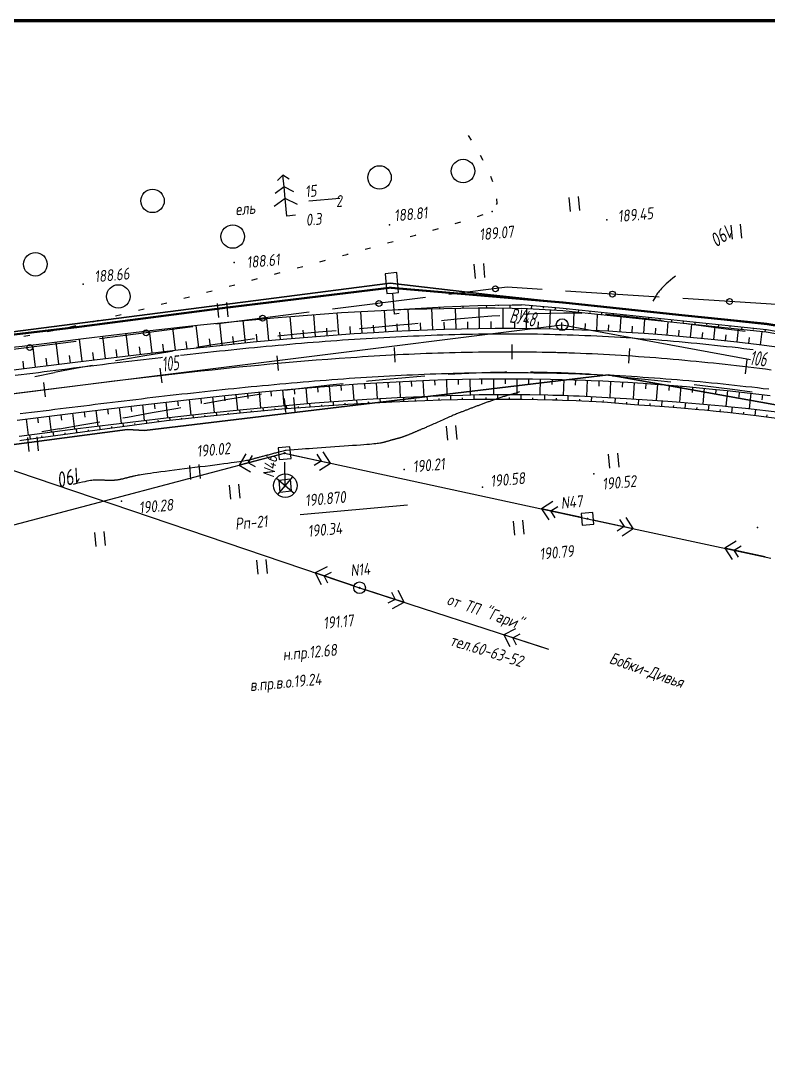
# Paper-space layout 'Лист3' of a CAD drawing. Header units: millimetres. Extents: x -693 to 409, y -3 to 286.
# Drawn here: x -301.9 to -174.5, y 109.6 to 286.4 of the extents above; entities that cross this region are included whole.
import ezdxf

# ---------------------------------------------------------------- set-up
doc = ezdxf.new("R2010")
doc.units = ezdxf.units.MM
doc.linetypes.add('CONTI', pattern=[0])
for name, color, linetype, lineweight in [('10', 1, 'Continuous', 35), ('КОПИЯ_ОСЬ_13_ОТКОСЫ', 7, 'Continuous', 30), ('КОПИЯ_ОСЬ_ГРАНИЦЫ_ПОЛОС', 7, 'Continuous', 30), ('ОСЬ_ВЕРХ_ПОКРЫТИЯ_ГРАНИЦЫ_ПОЛОС', 7, 'Continuous', 30), ('ОСЬ_ВЕРХ_ПОКРЫТИЯ_ОСЬ', 1, 'Continuous', 30)]:
    doc.layers.add(name, color=color, linetype=linetype, lineweight=lineweight)
for name, color, linetype in [('_Оформление', 7, 'Continuous'), ('_Ростелеком', 6, 'Continuous'), ('GOR_BDEFAULT', 212, 'CONTI'), ('NAD_MDEFAULT', 7, 'CONTI'), ('PI_OTDEFAULT', 172, 'CONTI'), ('PI_TTDEFAULT', 5, 'CONTI'), ('PLN_O', 7, 'CONTI'), ('SIT_LDEFAULT', 7, 'CONTI'), ('USLZNDEFAULT', 7, 'CONTI'), ('ZAPSKDEFAULT', 7, 'CONTI'), ('КОПИЯ_ОСЬ_ТАНГЕНСЫ', 1, 'Continuous'), ('ОСЬ_ВЕРХ_ПОКРЫТИЯ_ОТКОСЫ', 7, 'Continuous'), ('ОСЬ_ВЕРХ_ПОКРЫТИЯ_ПИКЕТЫ', 1, 'Continuous')]:
    doc.layers.add(name, color=color, linetype=linetype)
doc.styles.add('eskd', font='isocpeur.ttf', dxfattribs={"width": 1.2, "height": 2})
doc.styles.add('SHRFT', font='isocpeui.ttf')
doc.styles.get("Standard").update_dxf_attribs({"font": 'isocpeui.ttf'})
doc.linetypes.add('Связь', pattern='A,12.5,[130,ltypeshp.shx,S=1,R=-30,X=0,Y=0.9],1,[130,ltypeshp.shx,S=1,R=-30,X=0,Y=0.9],1,[130,ltypeshp.shx,S=1,R=-30,X=0,Y=0.9],4.5', length=19)

# ---------------------------------------------------------------- blocks, each defined once
blk = doc.blocks.new('BL_2011')
at = {"color": 0}
for p, q in [((0, 0), (0, 2.4)), ((1.6, 0), (1.6, 2.4))]:
    blk.add_line(p, q, dxfattribs=at)
blk = doc.blocks.new('BL_2004')
at = {"color": 0}
blk.add_circle((0, 0), 2, dxfattribs=at)
blk = doc.blocks.new('BL_27')
at = {"color": 0}
for p, q in [((1, 1), (-1, 1)), ((-1, 1), (-1, -1)), ((1, -1), (1, 1)), ((-1, -1), (1, -1))]:
    blk.add_line(p, q, dxfattribs=at)
blk.add_circle((0, 0), 0.1, dxfattribs=at)
blk = doc.blocks.new('BL_26')
at = {"color": 0}
for radius in [1, 0.1]:
    blk.add_circle((0, 0), radius, dxfattribs=at)
blk = doc.blocks.new('BL_12')
at = {"color": 0}
for p, q in [((1, 7), (-1, 7)), ((-1, 7), (-1, 3.6)), ((1, 3.6), (1, 7)), ((-1, 3.6), (0, 3.6)), ((0, 0), (0, 3.6)), ((0, 3.6), (1, 3.6)), ((0.8, 0), (0, 0))]:
    blk.add_line(p, q, dxfattribs=at)
blk = doc.blocks.new('BL_7')
at = {"color": 0}
for p, q in [((-1.4, 1.4), (1.4, -1.4)), ((-1.4, -1.4), (1.4, 1.4))]:
    blk.add_line(p, q, dxfattribs=at)
blk.add_circle((0, 0), 2, dxfattribs=at)
blk = doc.blocks.new('BL_105')
at = {"color": 0}
for p, q in [((0, 7), (-1, 6.2)), ((0, 5), (0, 7)), ((1, 6.2), (0, 7)), ((0, 5), (-1.6, 4)), ((0, 3), (0, 5)), ((1.6, 4), (0, 5)), ((0, 3), (-2, 1.8)), ((0, 0), (0, 3)), ((2, 1.8), (0, 3)), ((1.5, 0), (0, 0))]:
    blk.add_line(p, q, dxfattribs=at)
blk = doc.blocks.new('*U61')
at = {"layer": 'КОПИЯ_ОСЬ_13_ОТКОСЫ'}
for points in [[(0, 0), (0.08, -0.29), (0.37, -1.25), (0.67, -2.31), (1.51, -5.08), (3.73, -12.39), (5.11, -16.96), (6.21, -20.63), (7.3, -24.3)], [(0, 0), (0.09, -0.29), (0.41, -1.23), (0.71, -2.29), (1.52, -5.08), (3.74, -12.38), (5.12, -16.96), (6.21, -20.63), (7.3, -24.3)], [(1.16, -3.83), (1.13, -3.84)], [(1.73, -5.75), (1.72, -5.75)], [(2.31, -7.66), (2.29, -7.66)], [(2.89, -9.57), (2.88, -9.57)], [(3.47, -11.49), (3.46, -11.49)], [(4.05, -13.4), (4.04, -13.4)], [(4.62, -15.32), (4.62, -15.32)], [(5.2, -17.23), (5.2, -17.23)], [(5.77, -19.15), (5.77, -19.15)], [(6.34, -21.07), (6.34, -21.07)], [(6.91, -22.98), (6.91, -22.98)]]:
    blk.add_lwpolyline(points, dxfattribs=at)

psp = doc.layouts.new('Лист3')

# ---------------------------------------------------------------- linework, layer by layer
at = {"layer": '10'}
for points in [[(-160.16, 232.22), (-174.74, 234.68), (-188.87, 236.2), (-222.42, 239.78), (-238.99, 241.72), (-337.7, 228.96), (-337.7, 228.96), (-431.94, 204.04), (-430.59, 197.06), (-493.6, 179.03), (-507.74, 174.16), (-636.43, 129.9), (-647.6, 127.08)], [(149.14, 180.8), (125.99, 184.91), (69.15, 185.87), (64.3, 176.26), (18.47, 176.69), (-30.26, 184.27), (-35.74, 185.58), (-31.8, 194.53), (-58.93, 198.35), (-119.35, 211.27), (-201.84, 226.09), (-280.84, 216.56), (-283.78, 216.75), (-328.89, 210.76), (-490.21, 167.63), (-494.9, 166.01), (-633.15, 118.2), (-643.51, 112.42)], [(-643.51, 112.42), (-633.15, 118.2), (-494.9, 166.01), (-490.21, 167.63), (-328.89, 210.76), (-283.78, 216.75), (-280.84, 216.56), (-201.84, 226.09), (-119.35, 211.27)]]:
    psp.add_lwpolyline(points, dxfattribs=at)
at = {"layer": '_Оформление', "lineweight": 70, "ltscale": 200}
psp.add_lwpolyline([(409.41, 286.44), (-693.39, 286.44), (-693.39, 0.56), (409.41, 0.56)], close=True, dxfattribs=at)
at = {"layer": '_Ростелеком', "color": 5, "linetype": 'Связь', "const_width": 0.35}
psp.add_lwpolyline([(-160.16, 232.22), (-174.73, 234.76), (-188.87, 236.2), (-209.41, 238.39), (-239.01, 240.92), (-267.19, 237.49), (-292.24, 234.22), (-317.71, 231.22), (-317.71, 231.22), (-337.7, 228.96), (-378.78, 218.1), (-421.18, 204.38), (-458.09, 193.07), (-493.7, 180.87), (-542.37, 165.52), (-580.84, 152.17), (-622.46, 137.6), (-645.75, 129.83), (-648.2, 129.22)], dxfattribs=at)
at = {"layer": 'GOR_BDEFAULT', "color": 212, "elevation": 190, "flags": 128}
for points in [[(-190.36, 242.92), (-190.82, 242.56), (-191.23, 242.21), (-191.61, 241.89), (-191.93, 241.59), (-192.23, 241.31), (-192.49, 241.04), (-192.73, 240.79), (-192.93, 240.56), (-193.11, 240.35), (-193.26, 240.15), (-193.4, 239.97), (-193.52, 239.8), (-193.61, 239.66), (-193.7, 239.52), (-193.77, 239.39), (-194.21, 238.62)], [(-216.92, 223.15), (-217.68, 222.9), (-217.78, 222.88), (-217.9, 222.85), (-218.02, 222.81), (-218.15, 222.78), (-218.28, 222.74), (-218.42, 222.71), (-218.56, 222.67), (-218.71, 222.62), (-218.86, 222.58), (-219.02, 222.53), (-219.18, 222.49), (-219.34, 222.45), (-219.5, 222.4), (-219.66, 222.35), (-219.82, 222.31), (-219.98, 222.25), (-220.14, 222.2), (-220.31, 222.15), (-220.47, 222.1), (-220.63, 222.05), (-220.78, 221.99), (-220.94, 221.94), (-221.09, 221.89), (-221.25, 221.83), (-221.41, 221.77), (-221.56, 221.71), (-221.71, 221.66), (-221.86, 221.6), (-222.01, 221.55), (-222.16, 221.49), (-222.3, 221.44), (-222.45, 221.39), (-222.6, 221.33), (-222.75, 221.28), (-222.89, 221.23), (-223.03, 221.17), (-223.17, 221.12), (-223.32, 221.07), (-223.46, 221.02), (-223.59, 220.97), (-223.73, 220.91), (-223.87, 220.86), (-224, 220.81), (-224.15, 220.76), (-224.28, 220.71), (-224.42, 220.66), (-224.55, 220.61), (-224.68, 220.56), (-224.81, 220.52), (-224.94, 220.47), (-225.07, 220.41), (-225.2, 220.36), (-225.33, 220.32), (-225.46, 220.27), (-225.58, 220.22), (-225.71, 220.17), (-225.83, 220.12), (-225.96, 220.07), (-226.08, 220.03), (-226.2, 219.98), (-226.32, 219.93), (-226.45, 219.89), (-226.57, 219.84), (-226.69, 219.79), (-226.82, 219.75), (-226.95, 219.7), (-227.08, 219.64), (-227.22, 219.59), (-227.37, 219.53), (-227.53, 219.46), (-227.69, 219.4), (-227.85, 219.32), (-228.04, 219.25), (-228.23, 219.17), (-228.43, 219.08), (-228.64, 218.98), (-228.87, 218.89), (-229.1, 218.79), (-229.34, 218.68), (-229.59, 218.57), (-229.84, 218.46), (-230.09, 218.34), (-230.34, 218.23), (-230.6, 218.12), (-230.85, 218), (-231.09, 217.89), (-231.32, 217.79), (-231.55, 217.69), (-231.77, 217.58), (-231.99, 217.49), (-232.19, 217.41), (-232.37, 217.32), (-232.54, 217.25), (-232.71, 217.18), (-232.86, 217.11), (-233, 217.04), (-233.15, 216.99), (-233.27, 216.94), (-233.4, 216.89), (-233.51, 216.84), (-233.62, 216.78), (-233.73, 216.74), (-233.83, 216.7), (-233.93, 216.66), (-234.03, 216.62), (-234.13, 216.58), (-234.23, 216.53), (-234.33, 216.5), (-234.41, 216.45), (-234.51, 216.42), (-234.6, 216.38), (-234.7, 216.34), (-234.79, 216.3), (-234.87, 216.26), (-234.96, 216.22), (-235.05, 216.19), (-235.14, 216.15), (-235.22, 216.12), (-235.31, 216.08), (-235.39, 216.04), (-235.48, 216.01), (-235.56, 215.97), (-235.64, 215.94), (-235.72, 215.9), (-235.8, 215.87), (-235.88, 215.83), (-235.96, 215.8), (-236.03, 215.77), (-236.12, 215.73), (-236.2, 215.71), (-236.27, 215.68), (-236.35, 215.65), (-236.42, 215.62), (-236.5, 215.6), (-236.58, 215.57), (-236.65, 215.54), (-236.73, 215.51), (-236.8, 215.49), (-236.88, 215.47), (-236.95, 215.44), (-237.03, 215.41), (-237.1, 215.4), (-237.18, 215.37), (-237.25, 215.35), (-237.33, 215.33), (-237.4, 215.3), (-237.49, 215.29), (-237.56, 215.27), (-237.64, 215.24), (-237.71, 215.23), (-237.79, 215.2), (-237.86, 215.18), (-237.93, 215.16), (-238.02, 215.14), (-238.09, 215.12), (-238.17, 215.09), (-238.24, 215.07), (-238.32, 215.06), (-238.4, 215.03), (-238.48, 215.01), (-238.55, 214.98), (-238.63, 214.97), (-238.71, 214.94), (-238.79, 214.92), (-238.86, 214.91), (-238.94, 214.88), (-239.01, 214.86), (-239.1, 214.83), (-239.17, 214.82), (-239.25, 214.79), (-239.32, 214.77), (-239.4, 214.74), (-239.47, 214.73), (-239.55, 214.71), (-239.63, 214.68), (-239.7, 214.67), (-239.78, 214.64), (-239.85, 214.62), (-239.93, 214.6), (-240, 214.57), (-240.08, 214.56), (-240.15, 214.53), (-240.25, 214.52), (-240.34, 214.49), (-240.46, 214.47), (-240.6, 214.44), (-240.76, 214.42), (-240.96, 214.39), (-241.19, 214.36), (-241.45, 214.33), (-241.76, 214.3), (-242.11, 214.27), (-242.51, 214.22), (-242.97, 214.18), (-243.49, 214.14), (-244.06, 214.1), (-244.7, 214.04), (-245.38, 214), (-246.1, 213.95), (-246.85, 213.89), (-247.61, 213.83), (-248.39, 213.78), (-249.17, 213.73), (-249.94, 213.68), (-250.7, 213.62), (-251.44, 213.58), (-252.14, 213.53), (-252.8, 213.48), (-253.41, 213.44), (-253.96, 213.4), (-256.71, 213.19), (-256.9, 213.15), (-257.07, 213.1), (-257.23, 213.06), (-257.94, 212.88), (-258.07, 212.85), (-258.21, 212.81), (-258.35, 212.77), (-258.51, 212.73), (-258.68, 212.69), (-258.85, 212.64), (-259.03, 212.6), (-259.21, 212.55), (-259.41, 212.5), (-259.6, 212.45), (-259.78, 212.4), (-259.97, 212.36), (-260.15, 212.31), (-260.33, 212.27), (-260.5, 212.21), (-260.66, 212.17), (-260.82, 212.13), (-260.97, 212.09), (-261.12, 212.06), (-261.25, 212.02), (-261.38, 211.98), (-261.51, 211.94), (-261.64, 211.91), (-261.77, 211.87), (-261.88, 211.84), (-262, 211.81), (-262.11, 211.78), (-262.22, 211.75), (-262.33, 211.72), (-262.44, 211.68), (-262.55, 211.66), (-262.67, 211.63), (-262.79, 211.59), (-262.93, 211.57), (-263.08, 211.52), (-263.26, 211.49), (-263.47, 211.45), (-263.71, 211.41), (-264, 211.35), (-264.31, 211.31), (-264.67, 211.25), (-265.09, 211.19), (-265.56, 211.12), (-266.09, 211.04), (-266.68, 210.96), (-267.35, 210.87), (-268.07, 210.78), (-268.84, 210.67), (-269.66, 210.57), (-270.5, 210.46), (-271.37, 210.36), (-272.26, 210.25), (-273.14, 210.14), (-274.04, 210.03), (-274.9, 209.91), (-275.75, 209.8), (-276.57, 209.7), (-277.34, 209.6), (-278.06, 209.51), (-278.73, 209.42), (-279.32, 209.34), (-279.85, 209.27), (-280.32, 209.2), (-280.73, 209.14), (-281.1, 209.09), (-281.41, 209.03), (-281.69, 208.99), (-281.92, 208.95), (-282.13, 208.91), (-282.31, 208.87), (-282.46, 208.85), (-282.6, 208.81), (-282.72, 208.79), (-282.83, 208.76), (-282.93, 208.73), (-283.04, 208.7), (-283.15, 208.68), (-283.24, 208.66), (-283.35, 208.62), (-283.44, 208.6), (-283.55, 208.58), (-283.65, 208.55), (-283.75, 208.53), (-283.85, 208.51), (-283.94, 208.47), (-284.05, 208.45), (-284.14, 208.44), (-284.24, 208.41), (-284.33, 208.39), (-284.42, 208.36), (-284.51, 208.34), (-284.61, 208.31), (-284.7, 208.3), (-284.79, 208.27), (-284.88, 208.26), (-284.97, 208.23), (-285.06, 208.22), (-285.16, 208.19), (-285.24, 208.18), (-285.34, 208.16), (-285.42, 208.15), (-285.51, 208.13), (-285.6, 208.12), (-285.69, 208.11), (-285.77, 208.1), (-285.87, 208.09), (-285.96, 208.09), (-286.05, 208.08), (-286.13, 208.08), (-286.22, 208.07), (-286.32, 208.07), (-286.41, 208.06), (-286.51, 208.06), (-286.6, 208.07), (-286.69, 208.06), (-286.78, 208.07), (-286.88, 208.06), (-286.98, 208.07), (-287.08, 208.07), (-287.18, 208.07), (-287.27, 208.07), (-287.37, 208.08), (-287.47, 208.07), (-287.57, 208.08), (-287.67, 208.09), (-287.77, 208.09), (-287.88, 208.09), (-287.99, 208.09), (-288.1, 208.1), (-288.2, 208.1), (-288.31, 208.11), (-288.42, 208.11), (-288.52, 208.11), (-288.63, 208.11), (-288.75, 208.11), (-288.86, 208.12), (-288.99, 208.12), (-289.11, 208.12), (-289.25, 208.12), (-289.41, 208.1), (-289.6, 208.1), (-289.82, 208.06), (-290.06, 208.03), (-290.34, 207.99), (-290.66, 207.92), (-291.03, 207.85), (-291.44, 207.76), (-291.92, 207.66), (-292.44, 207.54), (-293.04, 207.4)]]:
    psp.add_lwpolyline(points, dxfattribs=at)
at = {"layer": 'NAD_MDEFAULT', "color": 0}
for p, q in [((-252.82, 255.75), (-247.59, 256.21)), ((-254.32, 202.25), (-236.02, 203.93))]:
    psp.add_line(p, q, dxfattribs=at)
at = {"layer": 'PI_TTDEFAULT', "color": 5}
for p in [(-221.61, 253.94, 189.08), (-239.12, 251.67, 188.81), (-202.06, 252.5, 189.45), (-265.58, 245.24, 188.61), (-291.32, 241.53, 188.66), (-256.97, 212.71, 190.02), (-236.58, 209.91, 190.21), (-204.29, 209.21, 190.52), (-223.22, 206.9, 190.58), (-284.77, 204.56, 190.28), (-205.36, 201.54, 190.79), (-176.36, 200.07, 191.2), (-244.2, 189.77, 191.17)]:
    psp.add_point(p, dxfattribs=at)
at = {"layer": 'PLN_O'}
for p, q in [((-219.07, 240.99), (-228.99, 239.74)), ((-213.08, 240.61), (-219.07, 240.99)), ((-232.95, 239.24), (-248.83, 237.24)), ((-193.12, 239.33), (-209.09, 240.35)), ((-173.16, 238.05), (-189.13, 239.07)), ((-252.79, 236.73), (-268.67, 234.73)), ((-272.64, 234.23), (-288.52, 232.23)), ((-292.49, 231.73), (-306.89, 229.91))]:
    psp.add_line(p, q, dxfattribs=at)
for centre in [(-221.05, 240.74), (-201.1, 239.84), (-181.14, 238.56), (-240.89, 238.24), (-260.73, 235.73), (-280.58, 233.23), (-300.42, 230.73)]:
    psp.add_circle(centre, 0.5, dxfattribs=at)
at = {"layer": 'SIT_LDEFAULT', "color": 7}
for p, q in [((-225.63, 266.85), (-225.66, 266.9)), ((-225.13, 266.05), (-225.63, 266.85)), ((-223.18, 262.74), (-223.6, 263.47)), ((-223.11, 262.61), (-223.18, 262.74)), ((-221.48, 258.95), (-221.81, 259.89)), ((-220.84, 255.09), (-220.73, 255.26)), ((-220.73, 255.26), (-220.81, 256.06)), ((-224.08, 253.09), (-223.13, 253.42)), ((-227.9, 251.88), (-226.94, 252.16)), ((-235.57, 249.63), (-234.69, 249.88)), ((-234.69, 249.89), (-234.61, 249.91)), ((-231.73, 250.76), (-230.77, 251.04)), ((-243.27, 247.47), (-242.31, 247.74)), ((-239.42, 248.56), (-238.46, 248.83)), ((-247.12, 246.4), (-246.37, 246.61)), ((-246.37, 246.62), (-246.16, 246.67)), ((-254.84, 244.3), (-253.87, 244.56)), ((-250.99, 245.35), (-250.02, 245.61)), ((-262.57, 242.22), (-261.6, 242.48)), ((-258.71, 243.25), (-257.74, 243.51)), ((-266.43, 241.18), (-265.46, 241.44)), ((-274.16, 239.12), (-273.19, 239.37)), ((-270.3, 240.14), (-269.33, 240.4)), ((-387.95, 238.38), (-244.2, 189.77)), ((-281.89, 237.1), (-280.93, 237.35)), ((-278.03, 238.11), (-277.06, 238.36)), ((-289.65, 235.13), (-288.68, 235.37)), ((-285.78, 236.11), (-284.81, 236.35)), ((-229.76, 235.31), (-230.26, 235.25)), ((-227.01, 235.59), (-229.76, 235.31)), ((-224.3, 235.83), (-227.01, 235.59)), ((-221.68, 236.05), (-224.3, 235.83)), ((-220.3, 236.14), (-221.68, 236.05)), ((-214.27, 236.46), (-216.3, 236.36)), ((-211.82, 236.54), (-214.27, 236.45)), ((-209.37, 236.58), (-211.82, 236.54)), ((-206.92, 236.58), (-209.37, 236.58)), ((-206.3, 236.55), (-206.92, 236.57)), ((-202.03, 236.36), (-202.3, 236.37)), ((-198.66, 236.01), (-202.03, 236.36)), ((-193.82, 235.43), (-198.66, 236.01)), ((-192.37, 235.24), (-193.82, 235.43)), ((-297.47, 233.43), (-296.48, 233.61)), ((-293.56, 234.25), (-292.58, 234.46)), ((-248.18, 233.6), (-251.21, 233.33)), ((-244.14, 233.93), (-244.2, 233.92)), ((-240.92, 234.21), (-244.14, 233.94)), ((-238.03, 234.47), (-240.92, 234.21)), ((-235.31, 234.73), (-238.03, 234.47)), ((-234.24, 234.83), (-235.31, 234.72)), ((-188.11, 234.7), (-188.41, 234.74)), ((-182.17, 233.91), (-188.11, 234.7)), ((-178.5, 233.43), (-182.17, 233.91)), ((-301.4, 232.67), (-300.41, 232.85)), ((-265.52, 231.72), (-269.2, 231.17)), ((-262.11, 232.18), (-265.52, 231.72)), ((-254.88, 233), (-258.13, 232.66)), ((-251.21, 233.33), (-254.88, 232.99)), ((-276.9, 229.95), (-280.82, 229.29)), ((-275.95, 230.11), (-276.9, 229.96)), ((-269.2, 231.17), (-272.01, 230.73)), ((-284.72, 228.63), (-285.81, 228.43)), ((-280.82, 229.29), (-284.72, 228.62)), ((-296.19, 226.44), (-299.55, 225.75)), ((-292.35, 227.22), (-296.18, 226.45)), ((-289.74, 227.69), (-292.35, 227.2)), ((-226.85, 226.29), (-224.34, 226.42)), ((-224.34, 226.42), (-221.86, 226.51)), ((-221.86, 226.51), (-219.43, 226.56)), ((-219.43, 226.56), (-219.09, 226.56)), ((-215.08, 226.57), (-214.63, 226.57)), ((-214.63, 226.58), (-212.22, 226.54)), ((-212.22, 226.54), (-209.82, 226.47)), ((-209.82, 226.47), (-207.42, 226.36)), ((-243.03, 225.01), (-242.65, 225.04)), ((-242.65, 225.04), (-239.65, 225.33)), ((-239.65, 225.33), (-236.97, 225.57)), ((-236.97, 225.57), (-234.46, 225.78)), ((-234.46, 225.78), (-233.07, 225.88)), ((-229.08, 226.17), (-226.85, 226.29)), ((-207.42, 226.36), (-205.09, 226.23)), ((-201.11, 225.9), (-199.6, 225.76)), ((-199.61, 225.75), (-195.56, 225.35)), ((-195.56, 225.34), (-191.16, 224.86)), ((-256.94, 223.43), (-256.04, 223.55)), ((-256.04, 223.55), (-252.65, 223.97)), ((-252.65, 223.97), (-249.24, 224.36)), ((-249.24, 224.36), (-247.01, 224.61)), ((-187.19, 224.41), (-185.73, 224.24)), ((-185.73, 224.24), (-180.65, 223.62)), ((-180.65, 223.62), (-177.27, 223.18)), ((-270.77, 221.19), (-266.64, 221.92)), ((-266.64, 221.92), (-262.76, 222.57)), ((-262.76, 222.57), (-260.9, 222.86)), ((-283.78, 218.87), (-279.55, 219.63)), ((-279.55, 219.63), (-275.19, 220.41)), ((-275.19, 220.41), (-274.69, 220.5)), ((-291.53, 217.54), (-288.48, 218.06)), ((-284.53, 218.74), (-283.78, 218.87)), ((-298.35, 216.4), (-295.37, 216.9)), ((-295.37, 216.89), (-291.53, 217.54)), ((-312.07, 198.15), (-256.97, 212.71)), ((-263.58, 212.62), (-264.71, 210.67)), ((-257.94, 212.45), (-264.71, 210.67)), ((-263.16, 211.08), (-262.45, 212.3)), ((-256.97, 212.71), (-205.36, 201.54)), ((-256, 212.5), (-249.16, 211.02)), ((-251.48, 212.55), (-250.72, 211.35)), ((-249.16, 211.02), (-250.38, 212.92)), ((-264.71, 210.67), (-262.76, 209.53)), ((-261.94, 210.37), (-263.16, 211.08)), ((-256.89, 207.18), (-256.95, 211.18)), ((-250.72, 211.35), (-251.91, 210.59)), ((-251.05, 209.8), (-249.16, 211.02)), ((-211.28, 204.45), (-213.18, 203.23)), ((-211.61, 202.89), (-210.43, 203.65)), ((-206.34, 201.75), (-213.18, 203.23)), ((-213.18, 203.23), (-211.95, 201.33)), ((-210.85, 201.7), (-211.61, 202.89)), ((-197.54, 199.86), (-198.77, 201.76)), ((-205.36, 201.54), (-174.12, 194.83)), ((-204.38, 201.33), (-197.54, 199.86)), ((-199.11, 200.2), (-200.3, 199.43)), ((-199.87, 201.38), (-199.11, 200.2)), ((-199.44, 198.63), (-197.54, 199.86)), ((-180.04, 197.74), (-181.93, 196.51)), ((-175.09, 195.04), (-181.93, 196.51)), ((-181.93, 196.51), (-180.71, 194.61)), ((-180.37, 196.17), (-179.18, 196.94)), ((-179.61, 194.99), (-180.37, 196.17)), ((-249.74, 193.33), (-251.77, 192.33)), ((-245.15, 190.09), (-251.77, 192.33)), ((-251.77, 192.33), (-250.77, 190.3)), ((-250.26, 191.81), (-248.99, 192.45)), ((-249.63, 190.55), (-250.26, 191.81)), ((-244.2, 189.77), (-212.02, 179.28)), ((-243.25, 189.46), (-236.59, 187.29)), ((-236.59, 187.29), (-237.62, 189.31)), ((-238.12, 187.79), (-239.37, 187.14)), ((-238.75, 189.04), (-238.12, 187.79)), ((-238.61, 186.26), (-236.59, 187.29)), ((-217.61, 182.79), (-219.63, 181.76)), ((-212.97, 179.59), (-219.63, 181.76)), ((-219.63, 181.76), (-218.6, 179.74)), ((-218.1, 181.26), (-216.84, 181.91)), ((-217.47, 180.01), (-218.1, 181.26))]:
    psp.add_line(p, q, dxfattribs=at)
at = {"layer": 'КОПИЯ_ОСЬ_13_ОТКОСЫ'}
for p, q in [((-214.88, 237.86), (-214.93, 237.3)), ((-212.89, 237.69), (-212.91, 237.44)), ((-210.89, 237.52), (-210.93, 237.08)), ((-208.9, 237.33), (-208.92, 237.13)), ((-206.91, 237.12), (-206.96, 236.72)), ((-204.93, 236.91), (-204.95, 236.71)), ((-202.94, 236.7), (-202.98, 236.3)), ((-200.95, 236.48), (-200.97, 236.28)), ((-198.96, 236.27), (-199, 235.87)), ((-196.97, 236.06), (-196.99, 235.86)), ((-194.98, 235.85), (-195.03, 235.45)), ((-192.99, 235.63), (-193.02, 235.43)), ((-191.01, 235.42), (-191.05, 235.02)), ((-189.02, 235.21), (-189.04, 235.01)), ((-187.03, 235), (-187.07, 234.61)), ((-185.04, 234.8), (-185.06, 234.6)), ((-183.05, 234.6), (-183.09, 234.2)), ((-181.06, 234.4), (-181.08, 234.2)), ((-179.07, 234.2), (-179.11, 233.8)), ((-177.08, 233.99), (-177.1, 233.8)), ((-175.09, 233.79), (-175.13, 233.39))]:
    psp.add_line(p, q, dxfattribs=at)
for points in [[(-302.82, 230.82), (-301.72, 230.94), (-298.84, 231.29), (-291.27, 232.25), (-286.52, 232.83), (-278.92, 233.74), (-271.29, 234.59), (-265.55, 235.18), (-258.83, 235.81), (-253.06, 236.27), (-247.28, 236.67), (-243.9, 236.87), (-240.51, 237.05), (-239.54, 237.1), (-238.58, 237.14), (-235.67, 237.25), (-232.76, 237.34), (-229.84, 237.4), (-226.93, 237.45), (-224.01, 237.47), (-221.09, 237.47), (-218.17, 237.44), (-216.58, 237.4)], [(-239.73, 233.42), (-239.94, 237.08)], [(-238.58, 237.14), (-235.67, 237.33), (-232.76, 237.5), (-229.85, 237.65), (-226.94, 237.78), (-224.02, 237.89), (-221.1, 237.97), (-218.17, 238.03), (-216.6, 238)], [(-238.58, 237.14), (-235.67, 237.25), (-232.76, 237.34), (-229.84, 237.4), (-226.93, 237.45), (-224.01, 237.47), (-221.09, 237.47), (-218.17, 237.44), (-216.58, 237.4)], [(-235.74, 233.62), (-235.9, 237.24)], [(-234.58, 237.4), (-234.58, 237.28)], [(-232.59, 237.51), (-232.59, 237.48)], [(-231.74, 233.78), (-231.87, 237.36)], [(-230.59, 237.62), (-230.58, 237.39)], [(-228.59, 237.71), (-228.59, 237.64)], [(-227.74, 233.9), (-227.83, 237.44)], [(-226.59, 237.8), (-226.58, 237.45)], [(-224.6, 237.87), (-224.59, 237.75)], [(-223.75, 233.98), (-223.79, 237.47)], [(-222.6, 237.93), (-222.58, 237.47)], [(-220.6, 237.98), (-220.59, 237.83)], [(-219.75, 234.01), (-219.75, 237.45)], [(-218.6, 238.02), (-218.59, 237.44)], [(-52.86, 212.95), (-57.15, 213.57), (-71.86, 216.21), (-101.23, 221.21), (-130.6, 226.2), (-160.33, 231.23), (-174.87, 233.77), (-188.98, 235.2), (-209.51, 237.4), (-216.58, 238)], [(-52.98, 212.17), (-52.98, 212.17), (-71.93, 215.82), (-101.29, 220.81), (-130.67, 225.8), (-160.4, 230.84), (-174.92, 233.37), (-189.02, 234.81), (-209.55, 237), (-216.58, 237.4)], [(-215.75, 234), (-215.71, 237.38)], [(-211.75, 233.93), (-211.67, 237.12)], [(-263.66, 231.54), (-264.04, 235.32)], [(-259.68, 231.92), (-260.03, 235.7)], [(-255.69, 232.28), (-256, 236.04)], [(-251.71, 232.61), (-252.02, 236.34)], [(-247.72, 232.91), (-247.99, 236.62)], [(-243.73, 233.18), (-243.96, 236.87)], [(-207.75, 233.82), (-207.64, 236.8)], [(-203.75, 233.65), (-203.62, 236.37)], [(-199.76, 233.43), (-199.6, 235.94)], [(-195.77, 233.17), (-195.6, 235.51)], [(-303.63, 226.86), (-292.69, 228.23), (-287.96, 228.81), (-284.17, 229.27), (-274.68, 230.37), (-268.02, 231.1), (-262.31, 231.67), (-256.58, 232.2), (-250.85, 232.68), (-245.1, 233.09), (-241.74, 233.31), (-238.39, 233.49), (-235.51, 233.63), (-232.62, 233.75), (-229.74, 233.85), (-226.85, 233.93), (-223.96, 233.98), (-221.07, 234.01), (-217.83, 234.01), (-214.59, 233.99), (-211.22, 233.92), (-207.85, 233.82), (-204.81, 233.7), (-201.78, 233.55), (-198.75, 233.37), (-195.72, 233.16), (-192.7, 232.93), (-189.67, 232.67), (-186.66, 232.39), (-183.64, 232.09), (-179.88, 231.68), (-176.12, 231.23), (-169.62, 230.4)], [(-279.56, 229.81), (-280.01, 233.61)], [(-275.59, 230.27), (-276.03, 234.06)], [(-271.62, 230.71), (-272.03, 234.5)], [(-267.64, 231.14), (-268.02, 234.92)], [(-253.7, 232.44), (-253.8, 233.7)], [(-249.71, 232.76), (-249.8, 234.01)], [(-245.72, 233.05), (-245.81, 234.29)], [(-241.73, 233.31), (-241.8, 234.53)], [(-237.74, 233.52), (-237.8, 234.74)], [(-233.74, 233.71), (-233.79, 234.91)], [(-229.74, 233.85), (-229.78, 235.04)], [(-225.75, 233.95), (-225.77, 235.13)], [(-221.75, 234), (-221.76, 235.17)], [(-217.75, 234.01), (-217.74, 235.16)], [(-213.75, 233.97), (-213.73, 235.1)], [(-209.75, 233.88), (-209.71, 234.98)], [(-205.75, 233.74), (-205.7, 234.82)], [(-201.75, 233.55), (-201.7, 234.61)], [(-197.76, 233.3), (-197.69, 234.34)], [(-193.77, 233.01), (-193.69, 234.04)], [(-191.78, 232.85), (-191.59, 235.08)], [(-189.79, 232.68), (-189.7, 233.69)], [(-187.79, 232.5), (-187.59, 234.66)], [(-183.81, 232.1), (-183.59, 234.25)], [(-179.84, 231.67), (-179.59, 233.85)], [(-291.48, 228.38), (-291.95, 232.16)], [(-287.51, 228.87), (-287.97, 232.65)], [(-283.54, 229.34), (-283.98, 233.14)], [(-273.6, 230.49), (-273.74, 231.76)], [(-269.63, 230.92), (-269.76, 232.19)], [(-265.65, 231.34), (-265.78, 232.6)], [(-261.67, 231.73), (-261.78, 232.99)], [(-257.69, 232.1), (-257.8, 233.36)], [(-185.8, 232.31), (-185.7, 233.3)], [(-181.82, 231.89), (-181.72, 232.87)], [(-177.85, 231.44), (-177.74, 232.41)], [(-175.86, 231.2), (-175.58, 233.44)], [(-299.42, 227.39), (-299.89, 231.16)], [(-295.45, 227.88), (-295.92, 231.66)], [(-285.52, 229.11), (-285.68, 230.37)], [(-281.55, 229.57), (-281.7, 230.84)], [(-277.58, 230.04), (-277.73, 231.31)], [(-301.4, 227.14), (-301.56, 228.41)], [(-297.43, 227.63), (-297.59, 228.89)], [(-293.46, 228.13), (-293.62, 229.39)], [(-289.49, 228.62), (-289.65, 229.88)], [(-302.56, 218.33), (-291.63, 219.69), (-286.92, 220.27), (-283.14, 220.73), (-273.72, 221.83), (-267.13, 222.54), (-261.48, 223.11), (-255.83, 223.64), (-250.18, 224.11), (-244.53, 224.51), (-241.24, 224.72), (-237.94, 224.9), (-232.3, 225.16), (-229.48, 225.25), (-226.66, 225.33), (-223.84, 225.38), (-221.02, 225.41), (-217.86, 225.41), (-214.7, 225.39), (-211.67, 225.33), (-207.66, 225.22), (-205.69, 225.15), (-204.71, 225.11), (-202.74, 225.03), (-201.75, 224.98), (-199.78, 224.88), (-198.5, 224.8), (-196.83, 224.7), (-195.85, 224.64), (-193.88, 224.5), (-192.89, 224.42), (-188.46, 224.06), (-184.03, 223.65), (-181.57, 223.4), (-180.09, 223.24), (-174.19, 222.56)], [(-241.38, 224.71), (-241.22, 222)], [(-239.39, 224.83), (-239.34, 223.92)], [(-237.39, 224.93), (-237.27, 222.21)], [(-235.39, 225.02), (-235.35, 224.11)], [(-233.39, 225.11), (-233.27, 222.4)], [(-231.4, 225.19), (-231.36, 224.29)], [(-229.4, 225.25), (-229.32, 222.55)], [(-227.4, 225.31), (-227.38, 224.41)], [(-225.4, 225.35), (-225.35, 222.66)], [(-223.4, 225.39), (-223.39, 224.49)], [(-221.4, 225.41), (-221.38, 222.72)], [(-219.4, 225.42), (-219.4, 224.52)], [(-217.4, 225.41), (-217.41, 222.73)], [(-215.4, 225.4), (-215.41, 224.5)], [(-213.4, 225.37), (-213.45, 222.68)], [(-211.4, 225.32), (-211.42, 224.43)], [(-209.4, 225.27), (-209.48, 222.57)], [(-207.4, 225.21), (-207.43, 224.31)], [(-205.4, 225.14), (-205.51, 222.41)], [(-203.4, 225.06), (-203.44, 224.15)], [(-201.41, 224.96), (-201.55, 222.21)], [(-199.41, 224.86), (-199.46, 223.94)], [(-197.41, 224.74), (-197.58, 221.97)], [(-263.31, 222.93), (-263.22, 222.04)], [(-261.32, 223.13), (-261.07, 220.46)], [(-259.33, 223.31), (-259.25, 222.42)], [(-257.34, 223.5), (-257.09, 220.83)], [(-255.35, 223.68), (-255.27, 222.79)], [(-253.35, 223.84), (-253.13, 221.16)], [(-251.36, 224.01), (-251.29, 223.12)], [(-249.37, 224.16), (-249.17, 221.47)], [(-247.37, 224.31), (-247.31, 223.41)], [(-245.38, 224.45), (-245.18, 221.76)], [(-243.38, 224.59), (-243.32, 223.69)], [(-195.42, 224.61), (-195.48, 223.68)], [(-193.42, 224.46), (-193.62, 221.72)], [(-191.43, 224.31), (-191.5, 223.39)], [(-189.43, 224.14), (-189.67, 221.43)], [(-187.44, 223.97), (-187.52, 223.07)], [(-185.45, 223.79), (-185.71, 221.1)], [(-183.46, 223.59), (-183.55, 222.69)], [(-181.47, 223.39), (-181.76, 220.72)], [(-179.48, 223.17), (-179.58, 222.28)], [(-177.5, 222.94), (-177.8, 220.3)], [(-302.22, 215.62), (-292.24, 216.9), (-286.59, 217.61), (-277.18, 218.76), (-269.67, 219.59), (-264.03, 220.17), (-257.47, 220.8), (-251.84, 221.27), (-246.22, 221.69), (-242.95, 221.9), (-239.67, 222.09), (-238.74, 222.14), (-237.8, 222.19), (-232.2, 222.45), (-229.4, 222.55), (-226.6, 222.63), (-223.8, 222.69), (-221, 222.73), (-218.21, 222.74), (-215.17, 222.71), (-212.14, 222.65), (-211.27, 222.63), (-210.43, 222.6), (-209.58, 222.58), (-207.76, 222.51), (-206.79, 222.47), (-204.84, 222.38), (-202.89, 222.29), (-201.91, 222.23), (-198.69, 222.03), (-197.03, 221.94), (-196.05, 221.88), (-191.65, 221.59), (-190.18, 221.48), (-186.27, 221.15), (-182.35, 220.78), (-180.89, 220.63), (-178.44, 220.37), (-176.97, 220.21), (-175.01, 219.99), (-172.57, 219.69)], [(-302.22, 215.62), (-292.24, 216.9), (-286.59, 217.61), (-277.18, 218.76), (-269.67, 219.59), (-264.03, 220.17), (-257.47, 220.8), (-251.84, 221.27), (-246.22, 221.69), (-242.95, 221.9), (-239.67, 222.09), (-238.74, 222.14), (-237.8, 222.19), (-232.2, 222.45), (-229.4, 222.55), (-226.6, 222.63), (-223.8, 222.69), (-221, 222.73), (-218.21, 222.74), (-215.17, 222.71), (-212.14, 222.65), (-211.27, 222.63), (-210.43, 222.6), (-209.58, 222.58), (-207.76, 222.51), (-206.79, 222.47), (-204.84, 222.38), (-202.89, 222.29), (-201.91, 222.23), (-198.69, 222.03), (-197.03, 221.94), (-196.05, 221.88), (-191.65, 221.59), (-190.18, 221.48), (-186.27, 221.15), (-182.35, 220.78), (-180.89, 220.63), (-178.44, 220.37), (-176.97, 220.21), (-175.01, 219.99), (-172.57, 219.69)], [(-302.12, 214.86), (-301.82, 214.91), (-299.75, 215.21), (-296.88, 215.63), (-289.34, 216.66), (-284.64, 217.29), (-277.13, 218.27), (-269.61, 219.08), (-263.98, 219.65), (-257.42, 220.26), (-251.8, 220.69), (-246.18, 221.07), (-242.91, 221.26), (-239.64, 221.43), (-238.7, 221.47), (-235.9, 221.6), (-233.1, 221.71), (-230.31, 221.8), (-227.51, 221.87), (-224.72, 221.92), (-220.6, 221.94), (-216.48, 221.92), (-213.89, 221.89), (-211.29, 221.83), (-210.45, 221.8), (-209.61, 221.77), (-207.31, 221.67), (-206.33, 221.63), (-203.9, 221.51), (-202.93, 221.46), (-201.96, 221.39), (-198.75, 221.11), (-196.61, 220.98), (-195.63, 220.92), (-194.66, 220.85), (-192.22, 220.67), (-190.76, 220.56), (-188.81, 220.39), (-186.37, 220.17), (-185.39, 220.08), (-183.44, 219.89), (-181.49, 219.68), (-179.54, 219.46), (-178.56, 219.35), (-176.61, 219.12), (-172.7, 218.63)], [(-279.22, 221.19), (-279.11, 220.3)], [(-277.23, 221.42), (-276.92, 218.79)], [(-275.24, 221.65), (-275.14, 220.77)], [(-273.26, 221.88), (-272.97, 219.22)], [(-271.27, 222.09), (-271.17, 221.21)], [(-269.28, 222.31), (-268.99, 219.66)], [(-267.29, 222.53), (-267.19, 221.64)], [(-265.3, 222.73), (-265.03, 220.07)], [(-252.61, 220.63), (-252.66, 221.2)], [(-248.62, 220.91), (-248.66, 221.51)], [(-246.63, 221.04), (-246.64, 221.24)], [(-244.63, 221.16), (-244.67, 221.79)], [(-242.63, 221.28), (-242.65, 221.49)], [(-240.64, 221.38), (-240.67, 222.03)], [(-238.64, 221.48), (-238.65, 221.69)], [(-236.64, 221.57), (-236.67, 222.24)], [(-234.64, 221.65), (-234.65, 221.88)], [(-232.64, 221.73), (-232.67, 222.43)], [(-230.65, 221.79), (-230.65, 222.02)], [(-228.65, 221.84), (-228.66, 222.57)], [(-226.65, 221.89), (-226.65, 222.13)], [(-224.65, 221.92), (-224.66, 222.67)], [(-222.65, 221.94), (-222.65, 222.19)], [(-220.65, 221.94), (-220.65, 222.73)], [(-218.65, 221.94), (-218.65, 222.2)], [(-216.65, 221.93), (-216.64, 222.73)], [(-214.65, 221.9), (-214.64, 222.17)], [(-212.65, 221.86), (-212.63, 222.66)], [(-210.65, 221.8), (-210.64, 222.07)], [(-208.65, 221.73), (-208.62, 222.54)], [(-206.65, 221.64), (-206.64, 221.92)], [(-204.65, 221.55), (-204.61, 222.37)], [(-202.66, 221.44), (-202.64, 221.71)], [(-200.66, 221.28), (-200.59, 222.15)], [(-198.67, 221.11), (-198.65, 221.4)], [(-196.67, 220.99), (-196.62, 221.91)], [(-194.68, 220.85), (-194.66, 221.16)], [(-192.68, 220.71), (-192.61, 221.65)], [(-188.7, 220.38), (-188.61, 221.35)], [(-175.51, 222.71), (-175.61, 221.83)], [(-293.11, 219.51), (-292.78, 216.83)], [(-291.13, 219.76), (-291.02, 218.86)], [(-289.14, 220), (-288.82, 217.33)], [(-287.16, 220.24), (-287.05, 219.35)], [(-285.17, 220.49), (-284.85, 217.82)], [(-283.19, 220.73), (-283.08, 219.84)], [(-281.2, 220.96), (-280.89, 218.3)], [(-268.55, 219.19), (-268.6, 219.7)], [(-266.56, 219.39), (-266.57, 219.56)], [(-264.57, 219.59), (-264.62, 220.11)], [(-262.58, 219.78), (-262.59, 219.95)], [(-260.58, 219.96), (-260.63, 220.5)], [(-258.59, 220.15), (-258.61, 220.33)], [(-256.6, 220.32), (-256.64, 220.87)], [(-254.61, 220.47), (-254.62, 220.66)], [(-250.62, 220.77), (-250.63, 220.96)], [(-190.69, 220.55), (-190.66, 220.86)], [(-186.7, 220.2), (-186.68, 220.53)], [(-184.71, 220.01), (-184.62, 221)], [(-182.72, 219.81), (-182.69, 220.14)], [(-180.74, 219.59), (-180.62, 220.6)], [(-178.75, 219.37), (-178.71, 219.71)], [(-176.76, 219.14), (-176.64, 220.17)], [(-301.05, 218.51), (-300.71, 215.81)], [(-299.07, 218.76), (-298.95, 217.86)], [(-297.08, 219.01), (-296.75, 216.32)], [(-295.1, 219.26), (-294.99, 218.36)], [(-284.44, 217.31), (-284.51, 217.86)], [(-282.45, 217.57), (-282.48, 217.76)], [(-280.47, 217.83), (-280.54, 218.35)], [(-278.49, 218.09), (-278.51, 218.26)], [(-276.5, 218.33), (-276.55, 218.83)], [(-274.51, 218.55), (-274.53, 218.71)], [(-272.52, 218.77), (-272.58, 219.27)], [(-270.54, 218.98), (-270.55, 219.15)], [(-174.78, 218.89), (-174.73, 219.24)], [(-300.29, 215.13), (-300.39, 215.85)], [(-296.33, 215.71), (-296.42, 216.36)], [(-294.35, 215.98), (-294.38, 216.19)], [(-292.36, 216.25), (-292.45, 216.87)], [(-290.38, 216.52), (-290.41, 216.72)], [(-288.4, 216.78), (-288.48, 217.37)], [(-286.42, 217.05), (-286.44, 217.24)], [(-298.31, 215.42), (-298.34, 215.66)]]:
    psp.add_lwpolyline(points, dxfattribs=at)
at = {"layer": 'КОПИЯ_ОСЬ_ГРАНИЦЫ_ПОЛОС'}
for points in [[(-177.09, 230.34), (-177.68, 230.41), (-178.68, 230.53), (-179.68, 230.65), (-180.68, 230.76), (-181.68, 230.87), (-182.68, 230.98), (-183.69, 231.09), (-184.69, 231.19), (-185.69, 231.29), (-186.69, 231.39), (-187.69, 231.49), (-188.7, 231.58), (-189.7, 231.67), (-190.7, 231.76), (-191.71, 231.84), (-192.71, 231.93), (-193.72, 232.01), (-194.72, 232.09), (-195.73, 232.16), (-196.73, 232.23), (-197.74, 232.3), (-198.74, 232.37), (-199.75, 232.43), (-200.76, 232.49), (-201.76, 232.55), (-202.77, 232.6), (-203.78, 232.65), (-204.79, 232.7), (-205.8, 232.74), (-206.8, 232.78), (-207.81, 232.82), (-208.82, 232.85), (-209.83, 232.89), (-210.84, 232.91), (-211.85, 232.94), (-212.86, 232.96), (-213.87, 232.98), (-214.88, 232.99), (-215.88, 233), (-216.89, 233.01), (-217.9, 233.01), (-218.91, 233.02), (-219.92, 233.01), (-220.93, 233.01), (-221.94, 233), (-222.94, 232.99), (-223.95, 232.98), (-224.96, 232.96), (-225.97, 232.94), (-226.98, 232.92), (-227.98, 232.9), (-228.99, 232.87), (-230, 232.84), (-231, 232.81), (-232.01, 232.77), (-233.02, 232.73), (-234.02, 232.69), (-235.03, 232.65), (-236.03, 232.61), (-237.04, 232.56), (-238.04, 232.51), (-239.05, 232.46), (-240.05, 232.4), (-241.06, 232.34), (-242.06, 232.28), (-243.07, 232.22), (-244.07, 232.16), (-245.08, 232.09), (-246.08, 232.03), (-247.08, 231.96), (-248.08, 231.88), (-249.09, 231.81), (-250.09, 231.73), (-251.09, 231.66), (-252.09, 231.58), (-253.1, 231.5), (-254.1, 231.41), (-255.1, 231.33), (-256.1, 231.24), (-257.1, 231.15), (-258.1, 231.06), (-259.1, 230.97), (-260.1, 230.88), (-261.1, 230.79), (-262.1, 230.69), (-263.1, 230.59), (-264.1, 230.49), (-265.09, 230.39), (-266.09, 230.29), (-267.09, 230.19), (-268.09, 230.08), (-269.09, 229.98), (-270.08, 229.87), (-271.08, 229.77), (-272.08, 229.66), (-273.07, 229.55), (-274.07, 229.44), (-274.7, 229.37)], [(-277.77, 229.02), (-278.05, 228.98), (-279.05, 228.87), (-280.04, 228.75), (-281.04, 228.64), (-282.03, 228.52), (-283.03, 228.4), (-284.02, 228.28), (-285.02, 228.16), (-286.01, 228.04), (-287, 227.92), (-288, 227.8), (-288.99, 227.68), (-289.98, 227.56), (-290.98, 227.43), (-291.97, 227.31), (-292.96, 227.19), (-293.96, 227.06), (-294.95, 226.94), (-295.94, 226.82), (-296.93, 226.69), (-297.93, 226.57), (-298.92, 226.44), (-299.91, 226.32), (-300.9, 226.19), (-301.89, 226.07), (-302.88, 225.94)]]:
    psp.add_lwpolyline(points, dxfattribs=at)
at = {"layer": 'КОПИЯ_ОСЬ_ТАНГЕНСЫ'}
for p, q in [((-348.38, 217.21), (-209.67, 234.62)), ((-209.67, 234.62), (-177.57, 228.66))]:
    psp.add_line(p, q, dxfattribs=at)
psp.add_circle((-209.67, 234.62), 1, dxfattribs=at)
at = {"layer": 'ОСЬ_ВЕРХ_ПОКРЫТИЯ_ГРАНИЦЫ_ПОЛОС'}
for points in [[(-303.63, 226.86), (-292.69, 228.23), (-287.96, 228.81), (-284.17, 229.27), (-274.68, 230.37), (-268.02, 231.1), (-262.31, 231.67), (-256.58, 232.2), (-250.85, 232.68), (-245.1, 233.09), (-241.74, 233.31), (-238.39, 233.49), (-235.51, 233.63), (-232.62, 233.75), (-229.74, 233.85), (-226.85, 233.93), (-223.96, 233.98), (-221.07, 234.01), (-217.83, 234.01), (-214.59, 233.99), (-211.22, 233.92), (-207.85, 233.82), (-204.81, 233.7), (-201.78, 233.55), (-198.75, 233.37), (-195.72, 233.16), (-192.7, 232.93), (-189.67, 232.67), (-186.66, 232.39), (-183.64, 232.09), (-179.88, 231.68), (-176.12, 231.23), (-169.62, 230.4)], [(-174.44, 223.6), (-175.41, 223.71), (-176.39, 223.83), (-177.36, 223.94), (-178.34, 224.05), (-179.31, 224.16), (-180.29, 224.27), (-181.27, 224.37), (-182.24, 224.47), (-183.22, 224.57), (-184.19, 224.67), (-185.17, 224.76), (-186.15, 224.86), (-187.12, 224.95), (-188.1, 225.03), (-189.08, 225.12), (-190.05, 225.2), (-191.03, 225.28), (-192.01, 225.36), (-192.98, 225.43), (-193.96, 225.51), (-194.94, 225.57), (-195.91, 225.64), (-196.89, 225.71), (-197.87, 225.77), (-198.84, 225.83), (-199.82, 225.88), (-200.8, 225.93), (-201.77, 225.98), (-202.75, 226.03), (-203.73, 226.07), (-204.71, 226.11), (-205.68, 226.15), (-206.66, 226.19), (-207.64, 226.22), (-208.61, 226.24), (-209.59, 226.28), (-210.58, 226.3), (-211.56, 226.33), (-212.54, 226.35), (-213.52, 226.37), (-214.5, 226.38), (-215.48, 226.4), (-216.47, 226.41), (-217.45, 226.41), (-218.43, 226.42), (-219.41, 226.42), (-220.4, 226.41), (-221.38, 226.41), (-222.36, 226.4), (-223.34, 226.39), (-224.33, 226.37), (-225.31, 226.36), (-226.29, 226.34), (-227.28, 226.31), (-228.26, 226.29), (-229.24, 226.26), (-230.23, 226.23), (-231.21, 226.2), (-232.19, 226.16), (-233.18, 226.12), (-234.16, 226.08), (-235.15, 226.04), (-236.13, 225.99), (-237.11, 225.95), (-238.1, 225.9), (-239.08, 225.84), (-240.06, 225.79), (-241.05, 225.73), (-242.03, 225.67), (-243.02, 225.61), (-244, 225.55), (-244.98, 225.49), (-245.97, 225.42), (-246.95, 225.35), (-247.93, 225.28), (-248.92, 225.2), (-249.9, 225.13), (-250.89, 225.05), (-251.87, 224.97), (-252.85, 224.89), (-253.84, 224.81), (-254.82, 224.73), (-255.8, 224.64), (-256.79, 224.56), (-257.77, 224.47), (-258.76, 224.38), (-259.74, 224.28), (-260.72, 224.19), (-261.71, 224.1), (-262.69, 224), (-263.67, 223.9), (-264.66, 223.8), (-265.64, 223.7), (-266.62, 223.6), (-267.61, 223.5), (-268.59, 223.39), (-269.58, 223.29), (-270.56, 223.18), (-271.54, 223.08), (-272.53, 222.97), (-273.51, 222.86), (-274.49, 222.75), (-275.48, 222.64), (-276.46, 222.52), (-277.45, 222.41), (-278.43, 222.3), (-279.41, 222.18), (-280.4, 222.07), (-281.38, 221.95), (-282.36, 221.83), (-283.35, 221.71), (-284.33, 221.6), (-285.32, 221.48), (-286.3, 221.36), (-287.29, 221.24), (-288.27, 221.12), (-289.25, 221), (-290.24, 220.87), (-291.22, 220.75), (-292.21, 220.63), (-293.19, 220.51), (-294.18, 220.38), (-295.16, 220.26), (-296.15, 220.14), (-297.13, 220.01), (-298.12, 219.89), (-299.1, 219.77), (-300.09, 219.64), (-301.08, 219.52), (-302.06, 219.4)], [(-302.56, 218.33), (-291.63, 219.69), (-286.92, 220.27), (-283.14, 220.73), (-273.72, 221.83), (-267.13, 222.54), (-261.48, 223.11), (-255.83, 223.64), (-250.18, 224.11), (-244.53, 224.51), (-241.24, 224.72), (-237.94, 224.9), (-232.3, 225.16), (-229.48, 225.25), (-226.66, 225.33), (-223.84, 225.38), (-221.02, 225.41), (-217.86, 225.41), (-214.7, 225.39), (-211.67, 225.33), (-207.66, 225.22), (-205.69, 225.15), (-204.71, 225.11), (-202.74, 225.03), (-201.75, 224.98), (-199.78, 224.88), (-198.5, 224.8), (-196.83, 224.7), (-195.85, 224.64), (-193.88, 224.5), (-192.89, 224.42), (-188.46, 224.06), (-184.03, 223.65), (-181.57, 223.4), (-180.09, 223.24), (-174.19, 222.56)]]:
    psp.add_lwpolyline(points, dxfattribs=at)
at = {"layer": 'ОСЬ_ВЕРХ_ПОКРЫТИЯ_ОСЬ'}
psp.add_lwpolyline([(-308.15, 222.26), (-300.74, 223.19), (-300.74, 223.19), (-290.93, 224.42), (-286.02, 225.02), (-282.09, 225.49), (-279.14, 225.84), (-276.2, 226.18), (-273.25, 226.51), (-271.28, 226.73), (-269.32, 226.94), (-267.35, 227.15), (-265.38, 227.35), (-263.41, 227.55), (-261.44, 227.74), (-259.48, 227.92), (-257.51, 228.11), (-255.53, 228.28), (-253.56, 228.45), (-251.59, 228.61), (-249.62, 228.76), (-247.65, 228.91), (-245.67, 229.05), (-244.69, 229.11), (-243.7, 229.18), (-242.71, 229.24), (-241.73, 229.3), (-240.74, 229.36), (-239.75, 229.41), (-238.76, 229.47), (-237.78, 229.52), (-236.79, 229.57), (-235.8, 229.61), (-234.81, 229.66), (-233.82, 229.7), (-232.84, 229.74), (-231.85, 229.78), (-230.86, 229.81), (-229.87, 229.84), (-228.88, 229.87), (-227.89, 229.9), (-226.91, 229.92), (-225.92, 229.94), (-224.93, 229.96), (-223.94, 229.98), (-222.95, 229.99), (-221.96, 230), (-220.97, 230.01), (-219.98, 230.01), (-218.99, 230.02), (-218.01, 230.01), (-217.02, 230.01), (-216.03, 230), (-215.04, 229.99), (-214.05, 229.98), (-213.06, 229.96), (-212.07, 229.94), (-211.08, 229.92), (-211.08, 229.92, -0.002128), (-208.53, 229.84), (-208.53, 229.84), (-207.54, 229.81), (-206.55, 229.77), (-205.57, 229.73), (-204.58, 229.68), (-203.59, 229.64), (-202.6, 229.59), (-201.61, 229.53), (-200.63, 229.48), (-199.64, 229.42), (-198.65, 229.35), (-197.67, 229.29), (-196.68, 229.22), (-195.69, 229.15), (-194.71, 229.08), (-193.72, 229), (-192.73, 228.92), (-191.75, 228.84), (-190.76, 228.75), (-189.78, 228.67), (-188.79, 228.58), (-187.81, 228.48), (-186.82, 228.39), (-185.84, 228.29), (-184.86, 228.19), (-183.87, 228.09), (-182.89, 227.98), (-181.91, 227.88), (-180.92, 227.77), (-179.94, 227.66), (-178.96, 227.54), (-177.98, 227.43), (-176.99, 227.31), (-176.01, 227.19), (-175.03, 227.07), (-174.05, 226.94)], format="xyb", dxfattribs=at)
at = {"layer": 'ОСЬ_ВЕРХ_ПОКРЫТИЯ_ОТКОСЫ'}
psp.add_lwpolyline([(-302.56, 218.33), (-291.63, 219.69), (-286.92, 220.27), (-283.14, 220.73), (-273.72, 221.83), (-267.13, 222.54), (-261.48, 223.11), (-255.83, 223.64), (-250.18, 224.11), (-244.53, 224.51), (-241.24, 224.72), (-237.94, 224.9), (-232.3, 225.16), (-229.48, 225.25), (-226.66, 225.33), (-223.84, 225.38), (-221.02, 225.41), (-218.88, 225.41)], dxfattribs=at)
at = {"layer": 'ОСЬ_ВЕРХ_ПОКРЫТИЯ_ПИКЕТЫ'}
for p, q in [((-238.12, 228.25), (-238.25, 230.75)), ((-218.19, 228.76), (-218.19, 231.26)), ((-198.29, 228.08), (-198.12, 230.57)), ((-258.01, 226.8), (-258.24, 229.29)), ((-178.44, 226.22), (-178.15, 228.71)), ((-178.44, 226.22), (-178.15, 228.71)), ((-277.87, 224.73), (-278.16, 227.21)), ((-277.87, 224.73), (-278.16, 227.21)), ((-297.72, 222.31), (-298.03, 224.79))]:
    psp.add_line(p, q, dxfattribs=at)

# ---------------------------------------------------------------- block references
at = {"layer": 'USLZNDEFAULT', "color": 7, "rotation": 5.244115039693725}
for name, p in [('BL_105', (-256.61, 253.14)), ('BL_12', (-238.22, 236.43)), ('BL_27', (-256.97, 212.71)), ('BL_7', (-256.85, 207.18)), ('BL_27', (-256.89, 207.18)), ('BL_27', (-205.36, 201.54)), ('BL_26', (-244.2, 189.77))]:
    psp.add_blockref(name, p, dxfattribs=at)
at = {"layer": 'ZAPSKDEFAULT', "color": 7}
for name, p, rotation in [('BL_2004', (-240.8, 259.72), 80.24411503969377), ('BL_2004', (-226.56, 260.81), 80.24411503969377), ('BL_2004', (-279.49, 255.72), 80.24411503969377), ('BL_2011', (-208.25, 253.94), 5.244115039693725), ('BL_2004', (-265.82, 249.64), 5.244115039693725), ('BL_2011', (-180.66, 249.2), 5.244115039693725), ('BL_2004', (-299.45, 244.92), 5.244115039693725), ('BL_2011', (-224.42, 242.52), 5.244115039693725), ('BL_2004', (-285.31, 239.44), 5.244115039693725), ('BL_2011', (-268.19, 235.84), 5.244115039693725), ('BL_2011', (-256.76, 219.67), 5.244115039693725), ('BL_2011', (-229.17, 214.92), 5.244115039693725), ('BL_2011', (-300.53, 212.99), 5.244115039693725), ('BL_2011', (-201.57, 210.18), 5.244115039693725), ('BL_2011', (-272.93, 208.24), 5.244115039693725), ('BL_2011', (-266.16, 204.87), 5.244115039693725), ('BL_2011', (-217.74, 198.75), 5.244115039693725), ('BL_2011', (-289.1, 196.82), 5.244115039693725), ('BL_2011', (-261.51, 192.07), 5.244115039693725)]:
    psp.add_blockref(name, p, dxfattribs=dict(at, rotation=rotation))
at = {"layer": 'КОПИЯ_ОСЬ_13_ОТКОСЫ', "rotation": 80.24411503969377}
psp.add_blockref('*U61', (-304.11, 230.67), dxfattribs=at)

# ---------------------------------------------------------------- texts
at = {"layer": 'GOR_BDEFAULT', "color": 212, "style": 'SHRFT', "width": 0.75}
for height, rotation, p in [(2.362, 214.5389, (-181.55, 251.87, 190)), (2.625, 194.501, (-291.96, 210.39, 190))]:
    psp.add_text('190', height=height, rotation=rotation, dxfattribs=at).set_placement(p)
at = {"layer": 'NAD_MDEFAULT', "color": 7, "style": 'eskd', "oblique": 10, "width": 0.8}
for s, rotation, p in [(' 15', 5.0658, (-254.44, 256.22)), (' 2', 5.0658, (-249.19, 254.55)), (' ель', 5.0658, (-266.31, 253.16)), (' 0.3', 5.0658, (-254.3, 251.37)), ('N46', 80.2441, (-258.79, 208.46)), (' 190.870', 5.2441, (-254.44, 203.55)), ('N47', 5.2441, (-209.82, 203.22)), (' Рп-21', 5.2441, (-266.35, 199.55)), (' 190.34', 5.2441, (-253.96, 198.33)), ('N14', 5.2441, (-245.69, 191.72)), ('от ТП "Гари"', 340.8652, (-229.48, 186.97)), ('тел.60-63-52', 342.8652, (-228.98, 180)), ('н.пр.12.68', 5.2441, (-257.22, 177.37)), ('Бобки-Дивья', 340.8652, (-201.8, 176.95)), ('в.пр.в.о.19.24', 5.2441, (-262.82, 172.12))]:
    psp.add_text(s, height=2, rotation=rotation, dxfattribs=at).set_placement(p)
at = {"layer": 'PI_OTDEFAULT', "color": 172, "style": 'eskd', "oblique": 10, "width": 0.8}
for s, p in [('188.81', (-238.24, 252.21)), ('189.45', (-200.1, 252.1)), ('189.07', (-223.72, 248.98)), ('188.61', (-263.37, 244.24)), ('188.66', (-289.33, 241.81)), ('190.02', (-271.89, 212.05)), ('190.21', (-235.04, 209.42)), ('190.58', (-221.83, 206.96)), ('190.52', (-202.76, 206.46)), ('190.28', (-281.73, 202.42)), ('190.79', (-213.45, 194.53)), ('191.17', (-250.32, 182.75))]:
    psp.add_text(s, height=2, rotation=5.2441, dxfattribs=at).set_placement(p)
at = {"layer": 'КОПИЯ_ОСЬ_ТАНГЕНСЫ', "width": 0.6}
psp.add_text('ВУ48', height=2.5, rotation=349.4797, dxfattribs=at).set_placement((-218.74, 235.04))
at = {"layer": 'ОСЬ_ВЕРХ_ПОКРЫТИЯ_ПИКЕТЫ', "width": 0.6}
for s, rotation, p in [('106', 353.2564, (-177.8, 227.79)), ('105', 6.6001, (-277.74, 226.6))]:
    psp.add_text(s, height=2.5, rotation=rotation, dxfattribs=at).set_placement(p)

doc.saveas('drawing.dxf')
